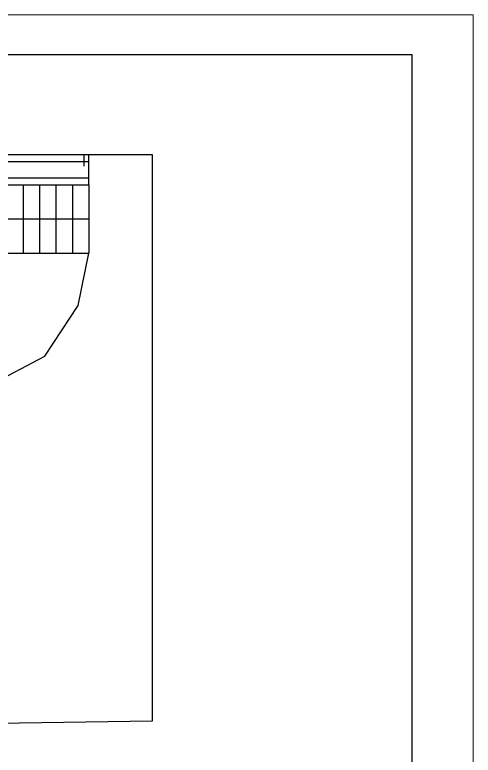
# Model space of a CAD drawing. Header units: millimetres. Extents: x -56794 to 98960, y -34660 to 63407.
# Drawn here: x -24540 to -14794, y -18479 to -2741 of the extents above; entities that cross this region are included whole.
import ezdxf

# ---------------------------------------------------------------- set-up
doc = ezdxf.new("R2010")
doc.units = ezdxf.units.MM
doc.header["$LTSCALE"] = 100
for name, color, linetype in [('MUR-POH', 64, 'Continuous'), ('MUR_POH', 64, 'Continuous'), ('MUR_REZ', 3, 'Continuous'), ('POP', 7, 'Continuous')]:
    doc.layers.add(name, color=color, linetype=linetype)
doc.layers.add('RAM_100', color=160, linetype='Continuous', plot=False)

# ---------------------------------------------------------------- blocks, each defined once
blk = doc.blocks.new('Z_RAM_A_3_hp 1220')
at = {"layer": 'POP', "linetype": 'Continuous'}
blk.add_lwpolyline([(-288.5, -408), (-6.5, -408), (-6.5, -13), (-288.5, -13)], close=True, dxfattribs=at)
at = {"layer": 'RAM_100', "color": 150, "linetype": 'Continuous', "lineweight": 0}
blk.add_lwpolyline([(-297, -420), (0, -420), (0, 0), (-297, 0)], close=True, dxfattribs=at)
at = {"layer": 'RAM_100', "linetype": 'Continuous'}
blk.add_lwpolyline([(-288.5, -13), (-288.5, -408), (-6.5, -408), (-6.5, -13)], close=True, dxfattribs=at)

msp = doc.modelspace()

# ---------------------------------------------------------------- linework, layer by layer
at = {"layer": 'MUR-POH', "color": 8}
for points in [[(-23064, -5957), (-23064, -5707)], [(-22966, -6357), (-22966, -5707)], [(-26324, -6207), (-22966, -6207)], [(-26324, -6357), (-22965, -6357)], [(-26324, -6357), (-22966, -6357)], [(-24366, -6357), (-24366, -7807)], [(-24016, -6357), (-24016, -7807)], [(-23666, -6357), (-23666, -7807)], [(-23316, -6357), (-23316, -7807)], [(-22966, -6357), (-22966, -7807)], [(-22965, -6357), (-22965, -7807)], [(-22965, -7082), (-25065, -7082)], [(-26223, -7807), (-22965, -7807)], [(-25065, -10607), (-23900, -9994), (-23193, -8920), (-22966, -7807)]]:
    msp.add_lwpolyline(points, dxfattribs=at)
at = {"layer": 'MUR_REZ', "color": 8, "flags": 128}
for points in [[(-21619, -17758), (-49824, -18182), (-50645, -18182), (-50645, -5707), (-50645, -5707), (-21619, -5707), (-21619, -17758)], [(-22966, -5857), (-22966, -5707)]]:
    msp.add_lwpolyline(points, dxfattribs=at)
at = {"layer": 'MUR_REZ', "color": 8}
msp.add_lwpolyline([(-50645, -5857), (-22966, -5857)], dxfattribs=at)

# ---------------------------------------------------------------- block references
at = {"layer": 'MUR_POH', "ltscale": 0.3, "xscale": 100, "yscale": 100, "zscale": 100, "rotation": 270.0000000000635}
msp.add_blockref('Z_RAM_A_3_hp 1220', (-14794, -32441), dxfattribs=at)

doc.saveas('drawing.dxf')
